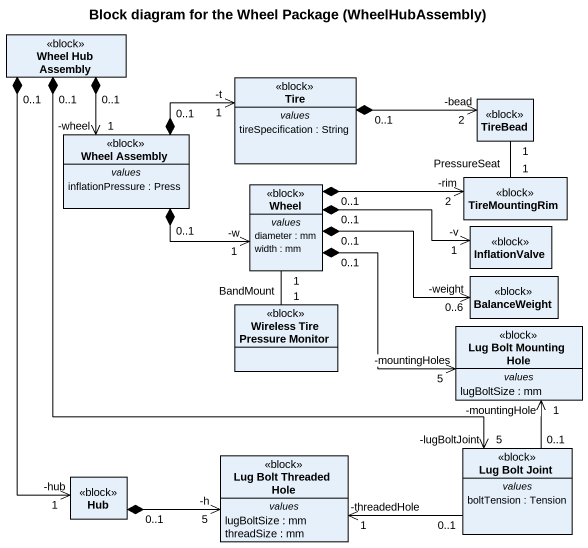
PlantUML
@startuml
title Block diagram for the Wheel Package (WheelHubAssembly)
hide circle
hide empty members
class "Wheel Hub Assembly" as Wheel_Hub_Assembly <<block>>
class Tire <<block>> {
  -- values --
  tireSpecification : String
}
class TireBead <<block>>
class "Wheel Assembly" as Wheel_Assembly <<block>> {
  -- values --
  inflationPressure : Press
}
class Wheel <<block>> {
  -- values --
  diameter : mm
  width : mm
}
class TireMountingRim <<block>>
class InflationValve <<block>>
class BalanceWeight <<block>>
class "Wireless Tire Pressure Monitor" as Wireless_Tire_Pressure <<block>>
class "Lug Bolt Mounting Hole" as Lug_Bolt_Mounting_Hole <<block>> {
  -- values --
  lugBoltSize : mm
}
class "Lug Bolt Threaded Hole" as Lug_Bolt_Threaded_Hole <<block>> {
  -- values --
  lugBoltSize : mm
  threadSize : mm
}
class "Lug Bolt Joint" as Lug_Bolt_Joint <<block>> {
  -- values --
  boltTension : Tension
}
class Hub <<block>>
Wheel_Hub_Assembly "0..1" *--> "5\n-lugBoltJoint" Lug_Bolt_Joint
Tire "0..1" *-right-> "2\n-bead" TireBead
Tire "-t\n1" <-left-* "0..1" Wheel_Assembly
TireBead "1" -- "1" TireMountingRim : PressureSeat
Wheel_Assembly "-wheel\n1" <-up-* "0..1" Wheel_Hub_Assembly
Wheel "-w\n1" <-left-* "0..1" Wheel_Assembly
Wheel "0..1" *-right-> "2\n-rim" TireMountingRim
Wheel "0..1" *-right-> "-v\n1" InflationValve
Wheel "0..1" *-right-> "-weight\n0..6" BalanceWeight
Wheel "1" -- "1" Wireless_Tire_Pressure : BandMount
Lug_Bolt_Mounting_Hole "-mountingHoles\n5" <-left-* "0..1" Wheel
Lug_Bolt_Threaded_Hole "-h\n5" <-left-* "0..1" Hub
Lug_Bolt_Joint "0..1" -up-> "1\n-mountingHole" Lug_Bolt_Mounting_Hole
Lug_Bolt_Joint "0..1" -left-> "1\n-threadedHole" Lug_Bolt_Threaded_Hole
Hub "-hub\n1" <-up-* "0..1" Wheel_Hub_Assembly
@enduml
